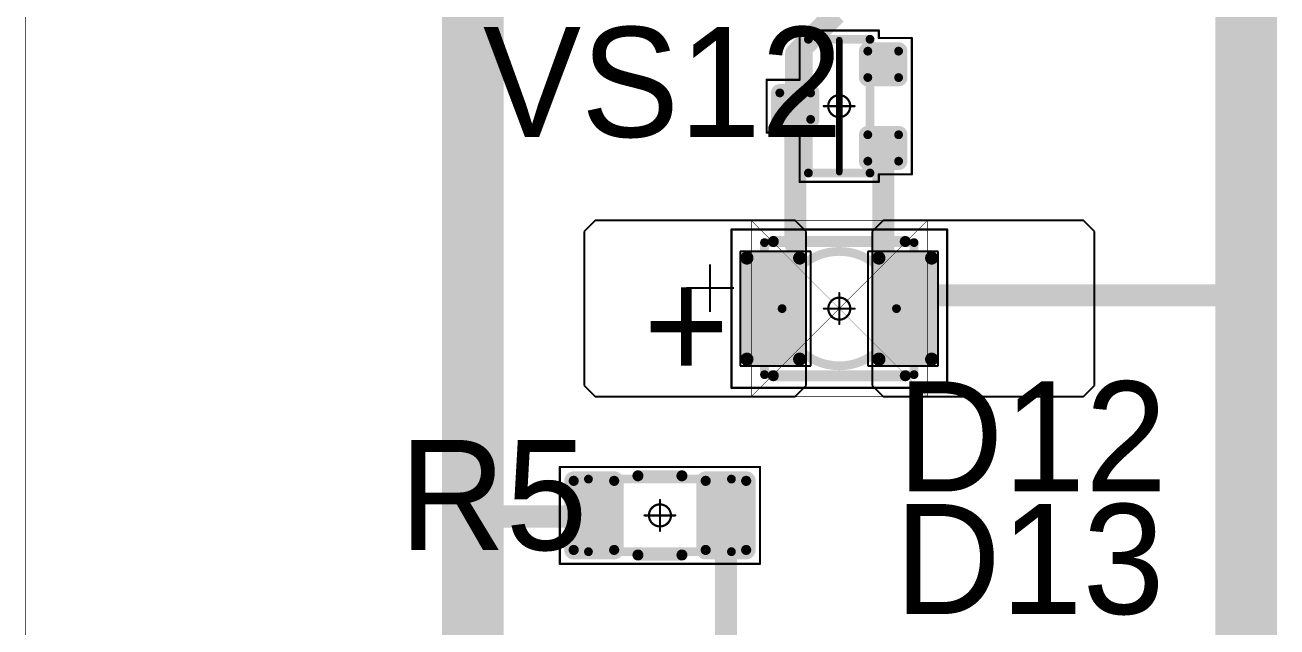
# Model space of a CAD drawing. Header units: millimetres. Extents: x 0 to 273, y 0 to 149.
# Drawn here: x -0.01 to 28.45, y 82.76 to 96.44 of the extents above; entities that cross this region are included whole.
import ezdxf

# ---------------------------------------------------------------- set-up
doc = ezdxf.new("R2010")
doc.units = ezdxf.units.MM
for name, color, linetype in [('Mechanical13', 56, 'Continuous'), ('Mechanical15', 56, 'Continuous'), ('Mechanical2', 216, 'Continuous'), ('Mechanical3', 76, 'Continuous'), ('TopLayer', 1, 'Continuous'), ('TopOverlay', 2, 'Continuous'), ('TopPaste', 8, 'Continuous'), ('TopSolder', 216, 'Continuous')]:
    doc.layers.add(name, color=color, linetype=linetype)

# ---------------------------------------------------------------- blocks, each defined once
blk = doc.blocks.new('SOT23_58')
at = {"layer": 'Mechanical13', "const_width": 0.1999996}
for points in [[(-0.7000011399999999, 1.52008078), (-0.7000011399999999, -1.51991822)], [(0.7000011399999999, 1.52008078), (-0.7000011399999999, 1.52008078)], [(0.7000011399999999, 1.52008078), (0.7000011399999999, -1.51991822)], [(0.7000011399999999, -1.51991822), (-0.7000011399999999, -1.51991822)]]:
    blk.add_lwpolyline(points, dxfattribs=at)
at = {"layer": 'Mechanical13', "const_width": 0.0999998}
for points in [[(-0.75000104, 1.52008078, 1), (-0.65000124, 1.52008078, 1)], [(-0.75000104, 1.52008078, 1), (-0.65000124, 1.52008078, 1)], [(0.65000124, 1.52008078, 1), (0.75000104, 1.52008078, 1)], [(0.65000124, 1.52008078, 1), (0.75000104, 1.52008078, 1)], [(-0.75000104, -1.51991822, 1), (-0.65000124, -1.51991822, 1)], [(-0.75000104, -1.51991822, 1), (-0.65000124, -1.51991822, 1)], [(0.65000124, -1.51991822, 1), (0.75000104, -1.51991822, 1)], [(0.65000124, -1.51991822, 1), (0.75000104, -1.51991822, 1)]]:
    blk.add_lwpolyline(points, format="xyb", close=True, dxfattribs=at)
at = {"layer": 'Mechanical15', "const_width": 0.0499999}
for points in [[(0.90000074, 1.72008038), (-0.90000074, 1.72008038)], [(-0.90000074, 1.72008038), (-0.90000074, 1.55008072)], [(0.90000074, 1.72008038), (0.90000074, 0.6000800799999999)], [(-0.90000074, 1.55008072), (-1.64999924, 1.55008072)], [(-1.64999924, 1.55008072), (-1.64999924, -1.54991816)], [(1.64999924, 0.6000800799999999), (0.90000074, 0.6000800799999999)], [(1.64999924, 0.6000800799999999), (1.64999924, -0.59991752)], [(0, 0.35007804), (0, -0.34991802)], [(0.3499993, 8.128e-05), (-0.3499993, 8.128e-05)], [(0.90000074, -0.59991752), (0.90000074, -1.71991782)], [(1.64999924, -0.59991752), (0.90000074, -0.59991752)], [(-0.90000074, -1.54991816), (-1.64999924, -1.54991816)], [(-0.90000074, -1.54991816), (-0.90000074, -1.71991782)], [(0.90000074, -1.71991782), (-0.90000074, -1.71991782)]]:
    blk.add_lwpolyline(points, dxfattribs=at)
at = {"layer": 'Mechanical15'}
for points, const_width in [([(-0.9125000799999999, 1.72008038, 1), (-0.8875014, 1.72008038, 1)], 0.02499868), ([(-0.9125000799999999, 1.72008038, 1), (-0.8875014, 1.72008038, 1)], 0.02499868), ([(0.8875014, 1.72008038, 1), (0.9125000799999999, 1.72008038, 1)], 0.02499868), ([(0.8875014, 1.72008038, 1), (0.9125000799999999, 1.72008038, 1)], 0.02499868), ([(-1.66249858, 1.55008072, 1), (-1.6374999, 1.55008072, 1)], 0.02499868), ([(-1.66249858, 1.55008072, 1), (-1.6374999, 1.55008072, 1)], 0.02499868), ([(-0.9125000799999999, 1.55008072, 1), (-0.8875014, 1.55008072, 1)], 0.02499868), ([(-0.9125000799999999, 1.55008072, 1), (-0.8875014, 1.55008072, 1)], 0.02499868), ([(0.8875014, 0.6000800799999999, 1), (0.9125000799999999, 0.6000800799999999, 1)], 0.02499868), ([(0.8875014, 0.6000800799999999, 1), (0.9125000799999999, 0.6000800799999999, 1)], 0.02499868), ([(1.6374999, 0.6000800799999999, 1), (1.66249858, 0.6000800799999999, 1)], 0.02499868), ([(1.6374999, 0.6000800799999999, 1), (1.66249858, 0.6000800799999999, 1)], 0.02499868), ([(-0.01249934, 0.35007804, 1), (0.01249934, 0.35007804, 1)], 0.02499868), ([(-0.36249864, 8.128e-05, 1), (-0.33749996, 8.128e-05, 1)], 0.02499868), ([(0.2499995, 8.382e-05, 1), (-0.2499995, 8.382e-05, 1)], 0.0499999), ([(-0.26249884, 8.382e-05, 1), (-0.23750016, 8.382e-05, 1)], 0.02499868), ([(0.23750016, 8.382e-05, 1), (0.26249884, 8.382e-05, 1)], 0.02499868), ([(0.33749996, 8.128e-05, 1), (0.36249864, 8.128e-05, 1)], 0.02499868), ([(-0.01249934, -0.34991802, 1), (0.01249934, -0.34991802, 1)], 0.02499868), ([(0.8875014, -0.59991752, 1), (0.9125000799999999, -0.59991752, 1)], 0.02499868), ([(0.8875014, -0.59991752, 1), (0.9125000799999999, -0.59991752, 1)], 0.02499868), ([(1.6374999, -0.59991752, 1), (1.66249858, -0.59991752, 1)], 0.02499868), ([(1.6374999, -0.59991752, 1), (1.66249858, -0.59991752, 1)], 0.02499868), ([(-1.66249858, -1.54991816, 1), (-1.6374999, -1.54991816, 1)], 0.02499868), ([(-1.66249858, -1.54991816, 1), (-1.6374999, -1.54991816, 1)], 0.02499868), ([(-0.9125000799999999, -1.54991816, 1), (-0.8875014, -1.54991816, 1)], 0.02499868), ([(-0.9125000799999999, -1.54991816, 1), (-0.8875014, -1.54991816, 1)], 0.02499868), ([(-0.9125000799999999, -1.71991782, 1), (-0.8875014, -1.71991782, 1)], 0.02499868), ([(-0.9125000799999999, -1.71991782, 1), (-0.8875014, -1.71991782, 1)], 0.02499868), ([(0.8875014, -1.71991782, 1), (0.9125000799999999, -1.71991782, 1)], 0.02499868), ([(0.8875014, -1.71991782, 1), (0.9125000799999999, -1.71991782, 1)], 0.02499868)]:
    blk.add_lwpolyline(points, format="xyb", close=True, dxfattribs=dict(at, const_width=const_width))
at = {"layer": 'TopLayer', "const_width": 0.0999998}
for points in [[(-1.39999974, 1.25008132, 1), (-1.29999994, 1.25008132, 1)], [(-0.7000011399999999, 1.25008132, 1), (-0.6000013399999999, 1.25008132, 1)], [(-1.39999974, 0.65008252, 1), (-1.29999994, 0.65008252, 1)], [(-0.7000011399999999, 0.65008252, 1), (-0.6000013399999999, 0.65008252, 1)], [(0.6000013399999999, 0.30008068, 1), (0.7000011399999999, 0.30008068, 1)], [(1.29999994, 0.30008068, 1), (1.39999974, 0.30008068, 1)], [(0.6000013399999999, -0.29991812, 1), (0.7000011399999999, -0.29991812, 1)], [(1.29999994, -0.29991812, 1), (1.39999974, -0.29991812, 1)], [(-1.39999974, -0.64991996, 1), (-1.29999994, -0.64991996, 1)], [(-0.7000011399999999, -0.64991996, 1), (-0.6000013399999999, -0.64991996, 1)], [(-1.39999974, -1.24991876, 1), (-1.29999994, -1.24991876, 1)], [(-0.7000011399999999, -1.24991876, 1), (-0.6000013399999999, -1.24991876, 1)]]:
    blk.add_lwpolyline(points, format="xyb", close=True, dxfattribs=at)
at = {"layer": 'TopLayer'}
for points in [[(-1.44999964, 1.25008132), (-1.44999964, 0.65008252), (-0.55000144, 1.25008132), (-0.55000144, 0.65008252)], [(-1.34999984, 1.35008112), (-1.34999984, 0.55008272), (-0.65000124, 1.35008112), (-0.65000124, 0.55008272)], [(0.55000144, 0.30008068), (0.55000144, -0.29991812), (1.44999964, 0.30008068), (1.44999964, -0.29991812)], [(0.65000124, 0.40008048), (0.65000124, -0.39991792), (1.34999984, 0.40008048), (1.34999984, -0.39991792)], [(-1.34999984, -0.54992016), (-1.34999984, -1.34991856), (-0.65000124, -0.54992016), (-0.65000124, -1.34991856)], [(-1.44999964, -0.64991996), (-1.44999964, -1.24991876), (-0.55000144, -0.64991996), (-0.55000144, -1.24991876)]]:
    blk.add_solid(points, dxfattribs=at)
at = {"layer": 'TopOverlay', "const_width": 0.1499997}
blk.add_lwpolyline([(0, 1.50000208), (0, -1.50000208)], dxfattribs=at)
at = {"layer": 'TopOverlay', "const_width": 0.07499858}
for points in [[(-0.03750056, 1.50000208, 1), (0.03750056, 1.50000208, 1)], [(-0.03750056, -1.50000208, 1), (0.03750056, -1.50000208, 1)]]:
    blk.add_lwpolyline(points, format="xyb", close=True, dxfattribs=at)
at = {"layer": 'TopPaste', "const_width": 0.07499858}
for points in [[(-1.38749786, 1.25008132, 1), (-1.31250182, 1.25008132, 1)], [(-0.68749926, 1.25008132, 1), (-0.61250322, 1.25008132, 1)], [(-1.38749786, 0.65008252, 1), (-1.31250182, 0.65008252, 1)], [(-0.68749926, 0.65008252, 1), (-0.61250322, 0.65008252, 1)], [(0.61250322, 0.30008068, 1), (0.68749926, 0.30008068, 1)], [(1.31250182, 0.30008068, 1), (1.38749786, 0.30008068, 1)], [(0.61250322, -0.29991812, 1), (0.68749926, -0.29991812, 1)], [(1.31250182, -0.29991812, 1), (1.38749786, -0.29991812, 1)], [(-1.38749786, -0.64991996, 1), (-1.31250182, -0.64991996, 1)], [(-0.68749926, -0.64991996, 1), (-0.61250322, -0.64991996, 1)], [(-1.38749786, -1.24991876, 1), (-1.31250182, -1.24991876, 1)], [(-0.68749926, -1.24991876, 1), (-0.61250322, -1.24991876, 1)]]:
    blk.add_lwpolyline(points, format="xyb", close=True, dxfattribs=at)
at = {"layer": 'TopPaste'}
for points in [[(-1.42499842, 1.25008132), (-1.42499842, 0.65008252), (-0.5750026599999999, 1.25008132), (-0.5750026599999999, 0.65008252)], [(-1.34999984, 1.3250799), (-1.34999984, 0.57508394), (-0.65000124, 1.3250799), (-0.65000124, 0.57508394)], [(0.5750026599999999, 0.30008068), (0.5750026599999999, -0.29991812), (1.42499842, 0.30008068), (1.42499842, -0.29991812)], [(0.65000124, 0.37507926), (0.65000124, -0.3749166999999999), (1.34999984, 0.37507926), (1.34999984, -0.3749166999999999)], [(-1.42499842, -0.64991996), (-1.42499842, -1.24991876), (-0.5750026599999999, -0.64991996), (-0.5750026599999999, -1.24991876)], [(-1.34999984, -0.57492138), (-1.34999984, -1.32491734), (-0.65000124, -0.57492138), (-0.65000124, -1.32491734)]]:
    blk.add_solid(points, dxfattribs=at)
at = {"layer": 'TopSolder', "const_width": 0.2015998}
for points in [[(-1.45079974, 1.25008132, 1), (-1.24919994, 1.25008132, 1)], [(-0.75080114, 1.25008132, 1), (-0.5492013399999999, 1.25008132, 1)], [(-1.45079974, 0.65008252, 1), (-1.24919994, 0.65008252, 1)], [(-0.75080114, 0.65008252, 1), (-0.5492013399999999, 0.65008252, 1)], [(0.5492013399999999, 0.30008068, 1), (0.75080114, 0.30008068, 1)], [(1.24919994, 0.30008068, 1), (1.45079974, 0.30008068, 1)], [(0.5492013399999999, -0.29991812, 1), (0.75080114, -0.29991812, 1)], [(1.24919994, -0.29991812, 1), (1.45079974, -0.29991812, 1)], [(-1.45079974, -0.64991996, 1), (-1.24919994, -0.64991996, 1)], [(-0.75080114, -0.64991996, 1), (-0.5492013399999999, -0.64991996, 1)], [(-1.45079974, -1.24991876, 1), (-1.24919994, -1.24991876, 1)], [(-0.75080114, -1.24991876, 1), (-0.5492013399999999, -1.24991876, 1)]]:
    blk.add_lwpolyline(points, format="xyb", close=True, dxfattribs=at)
at = {"layer": 'TopSolder'}
for points in [[(-1.34999984, 1.45168112), (-1.34999984, 0.44848272), (-0.65000124, 1.45168112), (-0.65000124, 0.44848272)], [(-1.55159964, 1.25008132), (-1.55159964, 0.65008252), (-0.4484014399999999, 1.25008132), (-0.4484014399999999, 0.65008252)], [(0.4484014399999999, 0.30008068), (0.4484014399999999, -0.29991812), (1.55159964, 0.30008068), (1.55159964, -0.29991812)], [(0.65000124, 0.50168048), (0.65000124, -0.50151792), (1.34999984, 0.50168048), (1.34999984, -0.50151792)], [(-1.34999984, -0.44832016), (-1.34999984, -1.45151856), (-0.65000124, -0.44832016), (-0.65000124, -1.45151856)], [(-1.55159964, -0.64991996), (-1.55159964, -1.24991876), (-0.4484014399999999, -0.64991996), (-0.4484014399999999, -1.24991876)]]:
    blk.add_solid(points, dxfattribs=at)
blk = doc.blocks.new('RC1206S_87')
at = {"layer": 'Mechanical13', "const_width": 0.1999996}
for points in [[(1.62500056, 0.8249996199999998), (-1.62500056, 0.8249996199999998)], [(-1.62500056, 0.8249996199999998), (-1.62500056, -0.8249996199999998)], [(1.62500056, 0.8249996199999998), (1.62500056, -0.8249996199999998)], [(1.62500056, -0.8249996199999998), (-1.62500056, -0.8249996199999998)]]:
    blk.add_lwpolyline(points, dxfattribs=at)
at = {"layer": 'Mechanical13', "const_width": 0.0999998}
for points in [[(-1.67500046, 0.8249996199999998, 1), (-1.57500066, 0.8249996199999998, 1)], [(-1.67500046, 0.8249996199999998, 1), (-1.57500066, 0.8249996199999998, 1)], [(1.57500066, 0.8249996199999998, 1), (1.67500046, 0.8249996199999998, 1)], [(1.57500066, 0.8249996199999998, 1), (1.67500046, 0.8249996199999998, 1)], [(-1.67500046, -0.8249996199999998, 1), (-1.57500066, -0.8249996199999998, 1)], [(-1.67500046, -0.8249996199999998, 1), (-1.57500066, -0.8249996199999998, 1)], [(1.57500066, -0.8249996199999998, 1), (1.67500046, -0.8249996199999998, 1)], [(1.57500066, -0.8249996199999998, 1), (1.67500046, -0.8249996199999998, 1)]]:
    blk.add_lwpolyline(points, format="xyb", close=True, dxfattribs=at)
at = {"layer": 'Mechanical15', "const_width": 0.0499999}
for points in [[(2.27499926, 1.10000034), (-2.27499926, 1.10000034)], [(-2.27499926, 1.10000034), (-2.27499926, -1.10000034)], [(2.27499926, 1.10000034), (2.27499926, -1.10000034)], [(0, 0.3499993), (0, -0.3499993)], [(0.3499993, 0), (-0.3499993, 0)], [(2.27499926, -1.10000034), (-2.27499926, -1.10000034)]]:
    blk.add_lwpolyline(points, dxfattribs=at)
at = {"layer": 'Mechanical15'}
for points, const_width in [([(-2.2874986, 1.10000034, 1), (-2.26249992, 1.10000034, 1)], 0.02499868), ([(-2.2874986, 1.10000034, 1), (-2.26249992, 1.10000034, 1)], 0.02499868), ([(2.26249992, 1.10000034, 1), (2.2874986, 1.10000034, 1)], 0.02499868), ([(2.26249992, 1.10000034, 1), (2.2874986, 1.10000034, 1)], 0.02499868), ([(-0.01249934, 0.3499993, 1), (0.01249934, 0.3499993, 1)], 0.02499868), ([(-0.36249864, 0, 1), (-0.33749996, 0, 1)], 0.02499868), ([(0.2499995, 0, 1), (-0.2499995, 0, 1)], 0.0499999), ([(-0.26249884, 0, 1), (-0.23750016, 0, 1)], 0.02499868), ([(0.23750016, 0, 1), (0.26249884, 0, 1)], 0.02499868), ([(0.33749996, 0, 1), (0.36249864, 0, 1)], 0.02499868), ([(-0.01249934, -0.3499993, 1), (0.01249934, -0.3499993, 1)], 0.02499868), ([(-2.2874986, -1.10000034, 1), (-2.26249992, -1.10000034, 1)], 0.02499868), ([(-2.2874986, -1.10000034, 1), (-2.26249992, -1.10000034, 1)], 0.02499868), ([(2.26249992, -1.10000034, 1), (2.2874986, -1.10000034, 1)], 0.02499868), ([(2.26249992, -1.10000034, 1), (2.2874986, -1.10000034, 1)], 0.02499868)]:
    blk.add_lwpolyline(points, format="xyb", close=True, dxfattribs=dict(at, const_width=const_width))
at = {"layer": 'TopLayer', "const_width": 0.11500104}
for points in [[(-2.01750168, 0.78499716, 1), (-1.90250064, 0.78499716, 1)], [(-1.09750352, 0.78499716, 1), (-0.98250248, 0.78499716, 1)], [(0.98250248, 0.78499716, 1), (1.09750352, 0.78499716, 1)], [(1.90250064, 0.78499716, 1), (2.01750168, 0.78499716, 1)], [(-2.01750168, -0.78499716, 1), (-1.90250064, -0.78499716, 1)], [(-1.09750352, -0.78499716, 1), (-0.98250248, -0.78499716, 1)], [(0.98250248, -0.78499716, 1), (1.09750352, -0.78499716, 1)], [(1.90250064, -0.78499716, 1), (2.01750168, -0.78499716, 1)]]:
    blk.add_lwpolyline(points, format="xyb", close=True, dxfattribs=at)
at = {"layer": 'TopLayer'}
for points in [[(-1.96000116, -0.8999982), (-1.040003, -0.8999982), (-1.96000116, 0.8999982), (-1.040003, 0.8999982)], [(1.040003, -0.8999982), (1.96000116, -0.8999982), (1.040003, 0.8999982), (1.96000116, 0.8999982)], [(-2.0750022, -0.78499716), (-0.92500196, -0.78499716), (-2.0750022, 0.78499716), (-0.92500196, 0.78499716)], [(0.92500196, -0.78499716), (2.0750022, -0.78499716), (0.92500196, 0.78499716), (2.0750022, 0.78499716)]]:
    blk.add_solid(points, dxfattribs=at)
at = {"layer": 'TopOverlay', "const_width": 0.2499995}
for points in [[(0.499999, 0.90000074), (-0.499999, 0.90000074)], [(0.499999, -0.90000074), (-0.499999, -0.90000074)]]:
    blk.add_lwpolyline(points, dxfattribs=at)
at = {"layer": 'TopOverlay', "const_width": 0.12499848}
for points in [[(-0.56249824, 0.90000074, 1), (-0.43749976, 0.90000074, 1)], [(0.43749976, 0.90000074, 1), (0.56249824, 0.90000074, 1)], [(-0.56249824, -0.90000074, 1), (-0.43749976, -0.90000074, 1)], [(0.43749976, -0.90000074, 1), (0.56249824, -0.90000074, 1)]]:
    blk.add_lwpolyline(points, format="xyb", close=True, dxfattribs=at)
at = {"layer": 'TopPaste', "const_width": 0.08999982}
for points in [[(-2.0049998, 0.78499716, 1), (-1.91500252, 0.78499716, 1)], [(-1.08500164, 0.78499716, 1), (-0.9950043599999999, 0.78499716, 1)], [(0.9950043599999999, 0.78499716, 1), (1.08500164, 0.78499716, 1)], [(1.91500252, 0.78499716, 1), (2.0049998, 0.78499716, 1)], [(-2.0049998, -0.78499716, 1), (-1.91500252, -0.78499716, 1)], [(-1.08500164, -0.78499716, 1), (-0.9950043599999999, -0.78499716, 1)], [(0.9950043599999999, -0.78499716, 1), (1.08500164, -0.78499716, 1)], [(1.91500252, -0.78499716, 1), (2.0049998, -0.78499716, 1)]]:
    blk.add_lwpolyline(points, format="xyb", close=True, dxfattribs=at)
at = {"layer": 'TopPaste'}
for points in [[(-1.96000116, -0.8749969799999999), (-1.040003, -0.8749969799999999), (-1.96000116, 0.8749969799999999), (-1.040003, 0.8749969799999999)], [(1.040003, -0.8749969799999999), (1.96000116, -0.8749969799999999), (1.040003, 0.8749969799999999), (1.96000116, 0.8749969799999999)], [(-2.05000098, -0.78499716), (-0.9500031800000001, -0.78499716), (-2.05000098, 0.78499716), (-0.9500031800000001, 0.78499716)], [(0.9500031800000001, -0.78499716), (2.05000098, -0.78499716), (0.9500031800000001, 0.78499716), (2.05000098, 0.78499716)]]:
    blk.add_solid(points, dxfattribs=at)
at = {"layer": 'TopSolder', "const_width": 0.21500084}
for points in [[(-2.06750158, 0.78499716, 1), (-1.85250074, 0.78499716, 1)], [(-1.14750342, 0.78499716, 1), (-0.93250258, 0.78499716, 1)], [(0.93250258, 0.78499716, 1), (1.14750342, 0.78499716, 1)], [(1.85250074, 0.78499716, 1), (2.06750158, 0.78499716, 1)], [(-2.06750158, -0.78499716, 1), (-1.85250074, -0.78499716, 1)], [(-1.14750342, -0.78499716, 1), (-0.93250258, -0.78499716, 1)], [(0.93250258, -0.78499716, 1), (1.14750342, -0.78499716, 1)], [(1.85250074, -0.78499716, 1), (2.06750158, -0.78499716, 1)]]:
    blk.add_lwpolyline(points, format="xyb", close=True, dxfattribs=at)
at = {"layer": 'TopSolder'}
for points in [[(-1.96000116, -0.999998), (-1.040003, -0.999998), (-1.96000116, 0.999998), (-1.040003, 0.999998)], [(1.040003, -0.999998), (1.96000116, -0.999998), (1.040003, 0.999998), (1.96000116, 0.999998)], [(-2.175002, -0.78499716), (-0.8250021599999999, -0.78499716), (-2.175002, 0.78499716), (-0.8250021599999999, 0.78499716)], [(0.8250021599999999, -0.78499716), (2.175002, -0.78499716), (0.8250021599999999, 0.78499716), (2.175002, 0.78499716)]]:
    blk.add_solid(points, dxfattribs=at)
blk = doc.blocks.new('T66G_143')
at = {"layer": 'Mechanical13'}
for p, q in [((2.93559992, 0.07119874), (2.93559992, -1.00000054)), ((2.40000028, -0.4644009), (3.47119956, -0.4644009))]:
    blk.add_line(p, q, dxfattribs=at)
at = {"layer": 'Mechanical13', "const_width": 0.1999996}
for points in [[(-1.69999914, 1.49999954), (-1.69999914, -1.49999954)], [(1.69999914, 1.49999954), (-1.69999914, 1.49999954)], [(1.69999914, 1.49999954), (1.69999914, -1.49999954)], [(1.69999914, -1.49999954), (-1.69999914, -1.49999954)]]:
    blk.add_lwpolyline(points, dxfattribs=at)
at = {"layer": 'Mechanical13'}
for points, const_width in [([(-1.74999904, 1.49999954, 1), (-1.64999924, 1.49999954, 1)], 0.0999998), ([(-1.74999904, 1.49999954, 1), (-1.64999924, 1.49999954, 1)], 0.0999998), ([(1.64999924, 1.49999954, 1), (1.74999904, 1.49999954, 1)], 0.0999998), ([(1.64999924, 1.49999954, 1), (1.74999904, 1.49999954, 1)], 0.0999998), ([(1.29999994, 0, 1), (-1.29999994, 0, 1)], 0.1999996), ([(-1.34999984, 0, 1), (-1.25000004, 0, 1)], 0.0999998), ([(1.25000004, 0, 1), (1.34999984, 0, 1)], 0.0999998), ([(-1.74999904, -1.49999954, 1), (-1.64999924, -1.49999954, 1)], 0.0999998), ([(-1.74999904, -1.49999954, 1), (-1.64999924, -1.49999954, 1)], 0.0999998), ([(1.64999924, -1.49999954, 1), (1.74999904, -1.49999954, 1)], 0.0999998), ([(1.64999924, -1.49999954, 1), (1.74999904, -1.49999954, 1)], 0.0999998)]:
    blk.add_lwpolyline(points, format="xyb", close=True, dxfattribs=dict(at, const_width=const_width))
at = {"layer": 'Mechanical15', "const_width": 0.0499999}
for points in [[(2.45000018, 1.79999894), (-2.45000018, 1.79999894)], [(-2.45000018, 1.79999894), (-2.45000018, -1.79999894)], [(2.45000018, 1.79999894), (2.45000018, -1.79999894)], [(0, 0.3499993), (0, -0.3499993)], [(0.3499993, 0), (-0.3499993, 0)], [(2.45000018, -1.79999894), (-2.45000018, -1.79999894)]]:
    blk.add_lwpolyline(points, dxfattribs=at)
at = {"layer": 'Mechanical15'}
for points, const_width in [([(-2.46249952, 1.79999894, 1), (-2.43750084, 1.79999894, 1)], 0.02499868), ([(-2.46249952, 1.79999894, 1), (-2.43750084, 1.79999894, 1)], 0.02499868), ([(2.43750084, 1.79999894, 1), (2.46249952, 1.79999894, 1)], 0.02499868), ([(2.43750084, 1.79999894, 1), (2.46249952, 1.79999894, 1)], 0.02499868), ([(-0.01249934, 0.3499993, 1), (0.01249934, 0.3499993, 1)], 0.02499868), ([(-0.36249864, 0, 1), (-0.33749996, 0, 1)], 0.02499868), ([(0.2499995, 0, 1), (-0.2499995, 0, 1)], 0.0499999), ([(-0.26249884, 0, 1), (-0.23750016, 0, 1)], 0.02499868), ([(0.23750016, 0, 1), (0.26249884, 0, 1)], 0.02499868), ([(0.33749996, 0, 1), (0.36249864, 0, 1)], 0.02499868), ([(-0.01249934, -0.3499993, 1), (0.01249934, -0.3499993, 1)], 0.02499868), ([(-2.46249952, -1.79999894, 1), (-2.43750084, -1.79999894, 1)], 0.02499868), ([(-2.46249952, -1.79999894, 1), (-2.43750084, -1.79999894, 1)], 0.02499868), ([(2.43750084, -1.79999894, 1), (2.46249952, -1.79999894, 1)], 0.02499868), ([(2.43750084, -1.79999894, 1), (2.46249952, -1.79999894, 1)], 0.02499868)]:
    blk.add_lwpolyline(points, format="xyb", close=True, dxfattribs=dict(at, const_width=const_width))
at = {"layer": 'TopLayer'}
for p, q in [((-5.549999059999999, 2.00000108), (-5.8000011, 1.74999904)), ((-1.00000054, 2.00000108), (-5.549999059999999, 2.00000108)), ((-0.75000104, 1.74999904), (-1.00000054, 2.00000108)), ((1.00000054, 2.00000108), (0.75000104, 1.74999904)), ((5.549999059999999, 2.00000108), (1.00000054, 2.00000108)), ((5.8000011, 1.74999904), (5.549999059999999, 2.00000108)), ((-5.8000011, 1.74999904), (-5.8000011, -1.74999904)), ((-0.75000104, -1.74999904), (-0.75000104, 1.74999904)), ((0.75000104, 1.74999904), (0.75000104, -1.74999904)), ((5.8000011, -1.74999904), (5.8000011, 1.74999904)), ((-5.8000011, -1.74999904), (-5.549999059999999, -2.00000108)), ((-1.00000054, -2.00000108), (-0.75000104, -1.74999904)), ((0.75000104, -1.74999904), (1.00000054, -2.00000108)), ((5.549999059999999, -2.00000108), (5.8000011, -1.74999904)), ((-5.549999059999999, -2.00000108), (-1.00000054, -2.00000108)), ((1.00000054, -2.00000108), (5.549999059999999, -2.00000108))]:
    blk.add_line(p, q, dxfattribs=at)
at = {"layer": 'TopLayer', "const_width": 0.1499997}
for points in [[(-2.17499946, 1.15000024, 1), (-2.0250023, 1.15000024, 1)], [(-0.97500186, 1.15000024, 1), (-0.8250047, 1.15000024, 1)], [(0.8250047, 1.15000024, 1), (0.97500186, 1.15000024, 1)], [(2.0250023, 1.15000024, 1), (2.17499946, 1.15000024, 1)], [(-2.17499946, -1.15000024, 1), (-2.0250023, -1.15000024, 1)], [(-0.97500186, -1.15000024, 1), (-0.8250047, -1.15000024, 1)], [(0.8250047, -1.15000024, 1), (0.97500186, -1.15000024, 1)], [(2.0250023, -1.15000024, 1), (2.17499946, -1.15000024, 1)]]:
    blk.add_lwpolyline(points, format="xyb", close=True, dxfattribs=at)
at = {"layer": 'TopLayer'}
for points in [[(-0.75000358, 1.15000024), (-2.25000058, 1.15000024), (-0.75000358, -1.15000024), (-2.25000058, -1.15000024)], [(-0.9000032799999999, 1.29999994), (-2.10000088, 1.29999994), (-0.9000032799999999, -1.29999994), (-2.10000088, -1.29999994)], [(2.25000058, 1.15000024), (0.75000358, 1.15000024), (2.25000058, -1.15000024), (0.75000358, -1.15000024)], [(2.10000088, 1.29999994), (0.9000032799999999, 1.29999994), (2.10000088, -1.29999994), (0.9000032799999999, -1.29999994)]]:
    blk.add_solid(points, dxfattribs=at)
at = {"layer": 'TopOverlay', "const_width": 0.2499995}
for points in [[(1.49999954, 1.52500076), (-1.49999954, 1.52500076)], [(1.49999954, -1.52500076), (-1.49999954, -1.52500076)]]:
    blk.add_lwpolyline(points, dxfattribs=at)
at = {"layer": 'TopOverlay', "const_width": 0.12499848}
for points in [[(-1.56249878, 1.52500076, 1), (-1.4375003, 1.52500076, 1)], [(1.4375003, 1.52500076, 1), (1.56249878, 1.52500076, 1)], [(-1.56249878, -1.52500076, 1), (-1.4375003, -1.52500076, 1)], [(1.4375003, -1.52500076, 1), (1.56249878, -1.52500076, 1)]]:
    blk.add_lwpolyline(points, format="xyb", close=True, dxfattribs=at)
at = {"layer": 'TopPaste', "const_width": 0.12499848}
for points in [[(-2.16250012, 1.15000024, 1), (-2.03750164, 1.15000024, 1)], [(-0.9625025199999999, 1.15000024, 1), (-0.8375040399999999, 1.15000024, 1)], [(0.8375040399999999, 1.15000024, 1), (0.9625025199999999, 1.15000024, 1)], [(2.03750164, 1.15000024, 1), (2.16250012, 1.15000024, 1)], [(-2.16250012, -1.15000024, 1), (-2.03750164, -1.15000024, 1)], [(-0.9625025199999999, -1.15000024, 1), (-0.8375040399999999, -1.15000024, 1)], [(0.8375040399999999, -1.15000024, 1), (0.9625025199999999, -1.15000024, 1)], [(2.03750164, -1.15000024, 1), (2.16250012, -1.15000024, 1)]]:
    blk.add_lwpolyline(points, format="xyb", close=True, dxfattribs=at)
at = {"layer": 'TopPaste'}
for points in [[(-0.7750047999999999, 1.15000024), (-2.22499936, 1.15000024), (-0.7750047999999999, -1.15000024), (-2.22499936, -1.15000024)], [(-0.9000032799999999, 1.27499872), (-2.10000088, 1.27499872), (-0.9000032799999999, -1.27499872), (-2.10000088, -1.27499872)], [(2.22499936, 1.15000024), (0.7750047999999999, 1.15000024), (2.22499936, -1.15000024), (0.7750047999999999, -1.15000024)], [(2.10000088, 1.27499872), (0.9000032799999999, 1.27499872), (2.10000088, -1.27499872), (0.9000032799999999, -1.27499872)]]:
    blk.add_solid(points, dxfattribs=at)
at = {"layer": 'TopSolder'}
for p, q in [((-2.25000058, 1.29999994), (-2.25000058, -1.29999994)), ((-0.65000124, 1.29999994), (-2.25000058, 1.29999994)), ((-0.65000124, -1.29999994), (-0.65000124, 1.29999994)), ((0.65000124, 1.29999994), (0.65000124, -1.29999994)), ((2.25000058, 1.29999994), (0.65000124, 1.29999994)), ((2.25000058, -1.29999994), (2.25000058, 1.29999994)), ((-2.25000058, -1.29999994), (-0.65000124, -1.29999994)), ((0.65000124, -1.29999994), (2.25000058, -1.29999994))]:
    blk.add_line(p, q, dxfattribs=at)
at = {"layer": 'TopOverlay'}
blk.add_text('+', height=2.50000008, dxfattribs=at).set_placement((2.50000008, -0.8000009399999999))

msp = doc.modelspace()

# ---------------------------------------------------------------- linework, layer by layer
at = {"layer": 'Mechanical2'}
for points, const_width in [([(0.00174244, 12.49914442), (0.00174244, 146.49914312)], 0.0127), ([(16.50173992, 87.99914074), (16.50173992, 91.9991429)], 0.0127), ([(16.50173992, 91.9991429), (20.50174208, 91.9991429)], 0.0127), ([(16.50173992, 91.9991429), (20.50174208, 87.99914074)], 0.009999979999999999), ([(16.50173992, 87.99914074), (20.50174208, 91.9991429)], 0.009999979999999999), ([(20.50174208, 87.99914074), (20.50174208, 91.9991429)], 0.0127), ([(16.50173992, 87.99914074), (20.50174208, 87.99914074)], 0.0127)]:
    msp.add_lwpolyline(points, dxfattribs=dict(at, const_width=const_width))
for points, const_width in [([(16.49856492, 91.9991429, 1), (16.50491492, 91.9991429, 1)], 0.00635), ([(16.49856492, 91.9991429, 1), (16.50491492, 91.9991429, 1)], 0.00635), ([(16.49924056, 91.9991429, 1), (16.50423928, 91.9991429, 1)], 0.00499872), ([(20.49856708, 91.9991429, 1), (20.50491708, 91.9991429, 1)], 0.00635), ([(20.49856708, 91.9991429, 1), (20.50491708, 91.9991429, 1)], 0.00635), ([(20.49924272, 91.9991429, 1), (20.50424144, 91.9991429, 1)], 0.00499872), ([(16.49856492, 87.99914074, 1), (16.50491492, 87.99914074, 1)], 0.00635), ([(16.49856492, 87.99914074, 1), (16.50491492, 87.99914074, 1)], 0.00635), ([(16.49924056, 87.99914074, 1), (16.50423928, 87.99914074, 1)], 0.00499872), ([(20.49856708, 87.99914074, 1), (20.50491708, 87.99914074, 1)], 0.00635), ([(20.49856708, 87.99914074, 1), (20.50491708, 87.99914074, 1)], 0.00635), ([(20.49924272, 87.99914074, 1), (20.50424144, 87.99914074, 1)], 0.00499872)]:
    msp.add_lwpolyline(points, format="xyb", close=True, dxfattribs=dict(at, const_width=const_width))
at = {"layer": 'Mechanical3', "const_width": 0.0127}
msp.add_lwpolyline([(0, 12.50000294), (0, 146.50000164)], dxfattribs=at)
at = {"layer": 'TopLayer'}
for points, const_width in [([(10.17500124, 84.67499955999999), (10.17500124, 113.07500118)], 1.39999974), ([(27.75000038, 90.29999973999999), (27.75000038, 98.8249992)], 1.39999974), ([(17.52081586, 95.79581552), (18.42499998, 96.69999963999999)], 0.499999), ([(17.52081586, 94.62073278), (17.52081586, 95.79581552)], 0.499999), ([(17.50000056, 94.59991747999999), (17.52081586, 94.62073278)], 0.499999), ([(17.50000056, 91.4750012), (17.50000056, 94.59991747999999)], 0.499999), ([(19.4999991, 93.4999146), (19.50000164, 93.49991714)], 0.499999), ([(19.4999991, 91.34203728), (19.4999991, 93.4999146)], 0.499999), ([(19.50000164, 93.49991714), (19.50000164, 93.64991683999999)], 0.499999), ([(19.4999991, 91.34203728), (19.50174154, 91.34029484)], 0.499999), ([(19.50174154, 90.49914335999999), (19.50174154, 91.34029484)], 0.499999), ([(27.75000038, 66.64999878), (27.75000038, 90.29999973999999)], 1.39999974), ([(19.50174154, 90.49914335999999), (20.00174308, 89.99914181999999)], 0.499999), ([(20.00174308, 89.99914181999999), (20.302601, 90.29999973999999)], 0.499999), ([(20.302601, 90.29999973999999), (27.75000038, 90.29999973999999)], 0.499999), ([(10.17500124, 57.35000213999999), (10.17500124, 84.67499955999999)], 1.39999974), ([(10.17500124, 84.67499955999999), (10.77500258, 85.2750009)], 0.499999), ([(10.77500258, 85.2750009), (12.8999996, 85.2750009)], 0.499999), ([(12.8999996, 85.2750009), (12.92499828, 85.29999957999999)], 0.499999), ([(15.92500244, 81.69999916), (15.92500244, 85.29999957999999)], 0.499999)]:
    msp.add_lwpolyline(points, dxfattribs=dict(at, const_width=const_width))
for points, const_width in [([(17.39581738, 95.79581552, 1), (17.64581434, 95.79581552, 1)], 0.2499995), ([(17.39581738, 95.79581552, 1), (17.64581434, 95.79581552, 1)], 0.2499995), ([(17.37500208, 94.59991747999999, 1), (17.62499904, 94.59991747999999, 1)], 0.2499995), ([(17.37500208, 94.59991747999999, 1), (17.62499904, 94.59991747999999, 1)], 0.2499995), ([(17.39581738, 94.62073278, 1), (17.64581434, 94.62073278, 1)], 0.2499995), ([(17.39581738, 94.62073278, 1), (17.64581434, 94.62073278, 1)], 0.2499995), ([(19.37500062, 93.4999146, 1), (19.62499758, 93.4999146, 1)], 0.2499995), ([(19.37500062, 93.4999146, 1), (19.62499758, 93.4999146, 1)], 0.2499995), ([(19.37500316, 93.64991683999999, 1), (19.62500012, 93.64991683999999, 1)], 0.2499995), ([(19.37500316, 93.49991714, 1), (19.62500012, 93.49991714, 1)], 0.2499995), ([(19.37500316, 93.49991714, 1), (19.62500012, 93.49991714, 1)], 0.2499995), ([(17.37500208, 91.4750012, 1), (17.62499904, 91.4750012, 1)], 0.2499995), ([(19.37500062, 91.34203728, 1), (19.62499758, 91.34203728, 1)], 0.2499995), ([(19.37500062, 91.34203728, 1), (19.62499758, 91.34203728, 1)], 0.2499995), ([(19.37674306, 91.34029484, 1), (19.62674002, 91.34029484, 1)], 0.2499995), ([(19.37674306, 91.34029484, 1), (19.62674002, 91.34029484, 1)], 0.2499995), ([(27.40000108, 90.29999973999999, 1), (28.09999968, 90.29999973999999, 1)], 0.6999985999999999), ([(27.40000108, 90.29999973999999, 1), (28.09999968, 90.29999973999999, 1)], 0.6999985999999999), ([(19.37674306, 90.49914335999999, 1), (19.62674002, 90.49914335999999, 1)], 0.2499995), ([(19.37674306, 90.49914335999999, 1), (19.62674002, 90.49914335999999, 1)], 0.2499995), ([(20.17760252, 90.29999973999999, 1), (20.42759948, 90.29999973999999, 1)], 0.2499995), ([(20.17760252, 90.29999973999999, 1), (20.42759948, 90.29999973999999, 1)], 0.2499995), ([(27.6250019, 90.29999973999999, 1), (27.87499886, 90.29999973999999, 1)], 0.2499995), ([(19.8767446, 89.99914181999999, 1), (20.12674156, 89.99914181999999, 1)], 0.2499995), ([(19.8767446, 89.99914181999999, 1), (20.12674156, 89.99914181999999, 1)], 0.2499995), ([(9.82500194, 84.67499955999999, 1), (10.52500054, 84.67499955999999, 1)], 0.6999985999999999), ([(9.82500194, 84.67499955999999, 1), (10.52500054, 84.67499955999999, 1)], 0.6999985999999999), ([(10.6500041, 85.2750009, 1), (10.90000106, 85.2750009, 1)], 0.2499995), ([(10.6500041, 85.2750009, 1), (10.90000106, 85.2750009, 1)], 0.2499995), ([(12.77500112, 85.2750009, 1), (13.02499808, 85.2750009, 1)], 0.2499995), ([(12.77500112, 85.2750009, 1), (13.02499808, 85.2750009, 1)], 0.2499995), ([(12.7999998, 85.29999957999999, 1), (13.04999676, 85.29999957999999, 1)], 0.2499995), ([(15.80000396, 85.29999957999999, 1), (16.05000092, 85.29999957999999, 1)], 0.2499995), ([(10.05000276, 84.67499955999999, 1), (10.29999972, 84.67499955999999, 1)], 0.2499995)]:
    msp.add_lwpolyline(points, format="xyb", close=True, dxfattribs=dict(at, const_width=const_width))

# ---------------------------------------------------------------- block references
at = {"rotation": 180}
for name, p in [('SOT23_58', (18.5000011, 94.59999875999999)), ('T66G_143', (18.501741, 89.99914181999999)), ('RC1206S_87', (14.42500036, 85.29999957999999))]:
    msp.add_blockref(name, p, dxfattribs=at)

# ---------------------------------------------------------------- texts
at = {"layer": 'TopOverlay'}
for s, p in [('VS12', (10.40239982, 93.89937785999999)), ('D12', (19.81831444, 85.84590653999999)), ('R5', (8.50303862, 84.51325997999999)), ('D13', (19.76021702, 83.0597907))]:
    msp.add_text(s, height=2.50000008, dxfattribs=at).set_placement(p)

doc.saveas('drawing.dxf')
